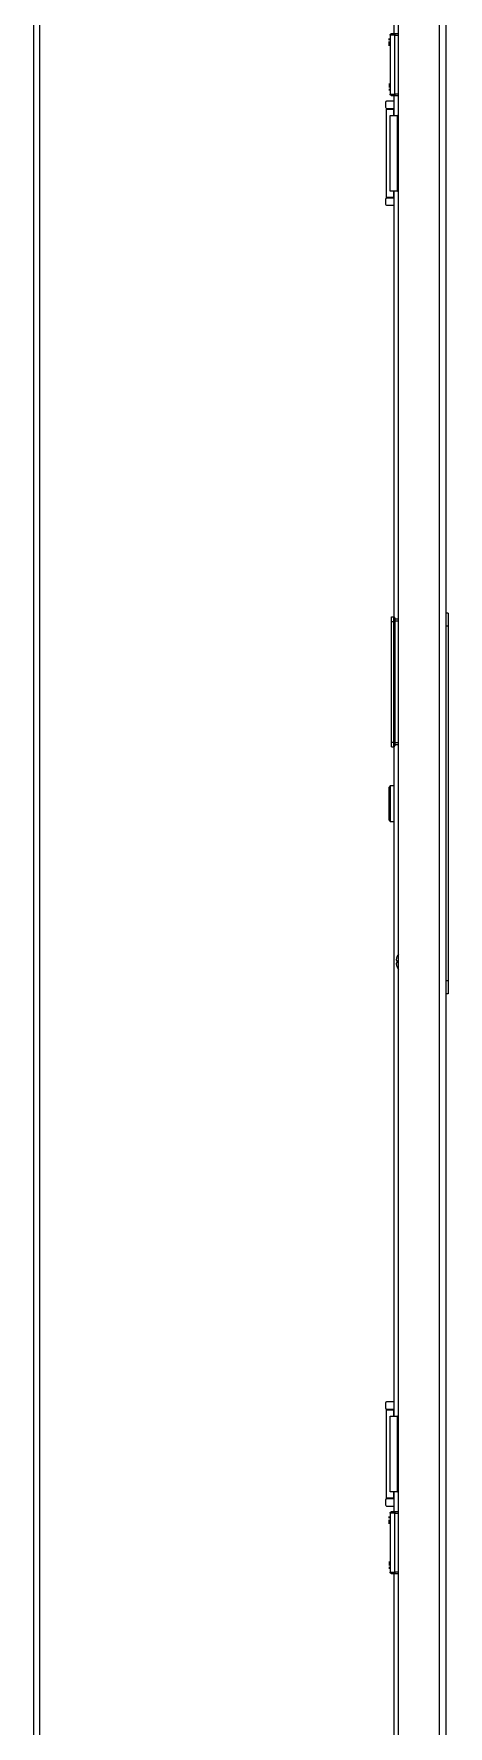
# Model space of a CAD drawing. Header units: millimetres. Extents: x -469 to 1511, y -1228 to 1043.
# Drawn here: x 343 to 518, y -513 to 203 of the extents above; entities that cross this region are included whole.
import ezdxf

# ---------------------------------------------------------------- set-up
doc = ezdxf.new("R2010")
doc.units = ezdxf.units.MM

msp = doc.modelspace()

# ---------------------------------------------------------------- linework, layer by layer
at = {"color": 8, "linetype": 'Continuous', "lineweight": 18}
for p, q in [((343.01, -1097.38), (343.01, 852.42)), ((514.67, -1099.98), (514.67, 855.02)), ((495.67, 177.52), (495.67, 202.52)), ((495.67, 202.52), (497.27, 202.52)), ((497.27, 177.52), (495.67, 177.52)), ((495.22, 171.22), (495.22, 171.52)), ((495.22, 168.52), (495.22, 171.22)), ((496.77, 136.52), (496.77, 168.52)), ((495.22, 133.82), (495.22, 136.52)), ((495.22, 133.52), (495.22, 133.82)), ((494.37, -45.48), (495.27, -45.48)), ((495.27, -45.48), (495.27, -43.48)), ((495.27, -45.48), (495.67, -45.48)), ((495.27, -96.48), (495.27, -45.48)), ((497.27, -45.28), (495.67, -45.28)), ((518.27, -47.48), (517.27, -47.48)), ((494.37, -96.48), (495.27, -96.48)), ((495.27, -96.48), (495.67, -96.48)), ((495.27, -98.48), (495.27, -96.48)), ((495.67, -96.68), (497.27, -96.68)), ((518.27, -197.48), (517.27, -197.48)), ((495.22, -378.78), (495.22, -378.48)), ((495.22, -381.48), (495.22, -378.78)), ((496.77, -413.48), (496.77, -381.48)), ((495.22, -416.18), (495.22, -413.48)), ((495.22, -416.48), (495.22, -416.18)), ((495.67, -447.48), (495.67, -422.48)), ((495.67, -422.48), (497.27, -422.48)), ((497.27, -447.48), (495.67, -447.48))]:
    msp.add_line(p, q, dxfattribs=at)
at = {"color": 7, "linetype": 'Continuous', "lineweight": 25}
for p, q in [((345.61, -1099.98), (345.61, 855.02)), ((497.27, -1099.98), (497.27, 855.02)), ((517.27, 852.42), (517.27, -44.98)), ((495.27, 711.52), (495.27, 203.02)), ((493.67, 202.52), (493.67, 177.52)), ((497.27, 203.02), (495.67, 203.02)), ((491.72, 174.02), (491.72, 172.02)), ((495.27, 174.52), (492.22, 174.52)), ((495.27, 177.02), (495.27, 168.52)), ((495.67, 177.02), (497.27, 177.02)), ((492.22, 171.52), (495.27, 171.52)), ((492.22, 171.52), (492.22, 171.22)), ((492.22, 133.82), (492.22, 171.22)), ((492.22, 171.22), (495.22, 171.22)), ((493.77, 136.52), (493.77, 168.52)), ((493.77, 168.52), (496.77, 168.52)), ((494.72, 171.52), (494.72, 171.22)), ((495.22, 171.22), (495.27, 171.22)), ((497.27, 168.52), (496.77, 168.52)), ((496.77, 136.52), (493.77, 136.52)), ((495.27, 136.52), (495.27, -43.48)), ((496.77, 136.52), (497.27, 136.52)), ((491.72, 133.02), (491.72, 131.02)), ((495.22, 133.82), (492.22, 133.82)), ((492.22, 133.82), (492.22, 133.52)), ((495.27, 133.52), (492.22, 133.52)), ((492.22, 130.52), (495.27, 130.52)), ((494.72, 133.82), (494.72, 133.52)), ((495.27, 133.82), (495.22, 133.82)), ((518.27, -41.98), (517.27, -41.98)), ((494.37, -43.48), (495.27, -43.48)), ((494.37, -45.48), (494.37, -43.48)), ((494.37, -96.48), (494.37, -45.48)), ((495.67, -43.88), (495.67, -45.48)), ((495.67, -44.28), (497.27, -44.28)), ((495.67, -45.48), (495.67, -96.48)), ((517.27, -44.98), (517.27, -47.48)), ((517.27, -47.48), (517.27, -197.48)), ((518.27, -47.48), (518.27, -197.48)), ((494.37, -98.48), (494.37, -96.48)), ((494.37, -98.48), (495.27, -98.48)), ((495.27, -98.48), (495.27, -381.48)), ((495.67, -96.48), (495.67, -98.08)), ((497.27, -97.68), (495.67, -97.68)), ((493.77, -114.98), (493.27, -115.48)), ((493.27, -122.48), (493.27, -115.48)), ((495.27, -114.98), (493.77, -114.98)), ((493.77, -114.98), (493.77, -122.48)), ((493.27, -129.48), (493.27, -122.48)), ((493.77, -122.48), (493.77, -129.98)), ((493.27, -129.48), (493.77, -129.98)), ((493.77, -129.98), (495.27, -129.98)), ((496.25, -188.7), (496.56, -188.78)), ((496.56, -189.88), (496.25, -189.96)), ((496.56, -187.33), (496.56, -187.41)), ((496.56, -188.78), (496.56, -189.88)), ((496.56, -191.25), (496.56, -191.33)), ((517.27, -197.48), (517.27, -199.98)), ((517.27, -199.98), (517.27, -1097.38)), ((518.27, -202.98), (517.27, -202.98)), ((491.72, -375.98), (491.72, -377.98)), ((495.27, -375.48), (492.22, -375.48)), ((492.22, -378.48), (495.27, -378.48)), ((492.22, -378.48), (492.22, -378.78)), ((492.22, -416.18), (492.22, -378.78)), ((492.22, -378.78), (495.22, -378.78)), ((494.72, -378.48), (494.72, -378.78)), ((495.22, -378.78), (495.27, -378.78)), ((493.77, -413.48), (493.77, -381.48)), ((493.77, -381.48), (496.77, -381.48)), ((497.27, -381.48), (496.77, -381.48)), ((496.77, -413.48), (493.77, -413.48)), ((495.27, -413.48), (495.27, -421.98)), ((496.77, -413.48), (497.27, -413.48)), ((491.72, -416.98), (491.72, -418.98)), ((495.22, -416.18), (492.22, -416.18)), ((492.22, -416.18), (492.22, -416.48)), ((495.27, -416.48), (492.22, -416.48)), ((492.22, -419.48), (495.27, -419.48)), ((494.72, -416.18), (494.72, -416.48)), ((495.27, -416.18), (495.22, -416.18)), ((497.27, -421.98), (495.67, -421.98)), ((493.67, -422.48), (493.67, -447.48)), ((495.27, -447.98), (495.27, -956.48)), ((495.67, -447.98), (497.27, -447.98))]:
    msp.add_line(p, q, dxfattribs=at)
for centre, radius, start, end in [((492.22, 174.02), 0.5, 90, 180), ((492.22, 172.02), 0.5, 180, 270), ((492.22, 133.02), 0.5, 90, 180), ((492.22, 131.02), 0.5, 180, 270), ((495.27, -43.88), 0.4, 0, 90), ((495.27, -98.08), 0.4, 270, 0), ((501.66, -189.32), 5.45, 159.42245, 173.41237), ((501.66, -189.33), 5.45, 186.58763, 200.57755), ((501.52, -189.33), 5.35, 142.60007, 158.09132), ((501.52, -189.33), 5.35, 201.90868, 217.39993), ((492.22, -375.98), 0.5, 90, 180), ((492.22, -377.98), 0.5, 180, 270), ((492.22, -416.98), 0.5, 90, 180), ((492.22, -418.98), 0.5, 180, 270)]:
    msp.add_arc(centre, radius, start, end, dxfattribs=at)
for points, knots in [([(493.37, 200.52), (493.37, 200.58), (493.37, 200.66), (493.37, 200.75), (493.37, 200.84), (493.37, 200.97), (493.37, 201), (493.37, 201.02)], [0, 0, 0, 0, 0.124693, 0.187182, 0.249773, 0.500039, 1, 1, 1, 1]), ([(493.37, 200.32), (493.37, 200.32), (493.37, 200.32), (493.37, 200.33), (493.37, 200.34), (493.37, 200.37), (493.37, 200.41), (493.37, 200.45), (493.37, 200.49), (493.37, 200.51), (493.37, 200.52)], [0, 0, 0, 0, 0.128825, 0.180169, 0.243397, 0.36986, 0.499864, 0.749649, 0.843476, 1, 1, 1, 1]), ([(493.37, 198.81), (493.37, 198.88), (493.37, 199.04), (493.37, 199.26), (493.37, 199.44), (493.37, 199.6), (493.37, 199.71), (493.37, 199.72), (493.37, 199.73)], [0, 0, 0, 0, 0.125049, 0.249886, 0.370856, 0.49982, 0.749609, 1, 1, 1, 1]), ([(493.37, 197.96), (493.37, 197.97), (493.37, 197.98), (493.37, 198.07), (493.37, 198.16), (493.37, 198.29), (493.37, 198.5), (493.37, 198.68), (493.37, 198.81)], [0, 0, 0, 0, 0.25007, 0.379181, 0.500499, 0.62417, 0.750842, 1, 1, 1, 1]), ([(493.37, 182.08), (493.37, 182.07), (493.37, 182.06), (493.37, 181.98), (493.37, 181.88), (493.37, 181.75), (493.37, 181.54), (493.37, 181.36), (493.37, 181.24)], [0, 0, 0, 0, 0.2500695, 0.3795588, 0.5004992, 0.6245563, 0.7508428, 1, 1, 1, 1]), ([(493.37, 181.24), (493.37, 181.2), (493.37, 181.12), (493.37, 180.96), (493.37, 180.78), (493.37, 180.6), (493.37, 180.44), (493.37, 180.33), (493.37, 180.32), (493.37, 180.32)], [0, 0, 0, 0, 0.062637, 0.125278, 0.250072, 0.374841, 0.499994, 0.749696, 1, 1, 1, 1]), ([(493.37, 179.73), (493.37, 179.73), (493.37, 179.72), (493.37, 179.71), (493.37, 179.7), (493.37, 179.68), (493.37, 179.62), (493.37, 179.56), (493.37, 179.52)], [0, 0, 0, 0, 0.13107, 0.182437, 0.243796, 0.371388, 0.500442, 1, 1, 1, 1]), ([(493.37, 179.52), (493.37, 179.49), (493.37, 179.44), (493.37, 179.36), (493.37, 179.29), (493.37, 179.2), (493.37, 179.07), (493.37, 179.04), (493.37, 179.02)], [0, 0, 0, 0, 0.062686, 0.125173, 0.187628, 0.250185, 0.500314, 1, 1, 1, 1]), ([(518.27, -41.98), (518.27, -42.04), (518.27, -42.16), (518.27, -43.11), (518.27, -44.51), (518.27, -46.05), (518.27, -47.07), (518.27, -47.48)], [0, 0, 0, 0, 0.214694, 0.429388, 0.644082, 0.858775, 1, 1, 1, 1]), ([(518.27, -197.48), (518.27, -198.1), (518.27, -199.33), (518.27, -200.98), (518.27, -202.23), (518.27, -202.89), (518.27, -202.95), (518.27, -202.98)], [0, 0, 0, 0, 0.21469, 0.42938, 0.644073, 0.858767, 1, 1, 1, 1]), ([(493.37, -424.48), (493.37, -424.42), (493.37, -424.34), (493.37, -424.25), (493.37, -424.16), (493.37, -424.03), (493.37, -424), (493.37, -423.98)], [0, 0, 0, 0, 0.124693, 0.187182, 0.249773, 0.500039, 1, 1, 1, 1]), ([(493.37, -424.68), (493.37, -424.68), (493.37, -424.68), (493.37, -424.67), (493.37, -424.66), (493.37, -424.63), (493.37, -424.59), (493.37, -424.55), (493.37, -424.51), (493.37, -424.49), (493.37, -424.48)], [0, 0, 0, 0, 0.128825, 0.180169, 0.243397, 0.36986, 0.499864, 0.749649, 0.843476, 1, 1, 1, 1]), ([(493.37, -426.19), (493.37, -426.12), (493.37, -425.96), (493.37, -425.74), (493.37, -425.56), (493.37, -425.4), (493.37, -425.29), (493.37, -425.28), (493.37, -425.27)], [0, 0, 0, 0, 0.125049, 0.249886, 0.370856, 0.49982, 0.749609, 1, 1, 1, 1]), ([(493.37, -427.04), (493.37, -427.03), (493.37, -427.02), (493.37, -426.93), (493.37, -426.84), (493.37, -426.71), (493.37, -426.5), (493.37, -426.32), (493.37, -426.19)], [0, 0, 0, 0, 0.25007, 0.379181, 0.500499, 0.62417, 0.750842, 1, 1, 1, 1]), ([(493.37, -442.92), (493.37, -442.93), (493.37, -442.94), (493.37, -443.02), (493.37, -443.12), (493.37, -443.25), (493.37, -443.46), (493.37, -443.64), (493.37, -443.76)], [0, 0, 0, 0, 0.2500695, 0.3795588, 0.5004992, 0.6245563, 0.7508428, 1, 1, 1, 1]), ([(493.37, -443.76), (493.37, -443.8), (493.37, -443.88), (493.37, -444.04), (493.37, -444.22), (493.37, -444.4), (493.37, -444.56), (493.37, -444.67), (493.37, -444.68), (493.37, -444.68)], [0, 0, 0, 0, 0.062637, 0.125278, 0.250072, 0.374841, 0.499994, 0.749696, 1, 1, 1, 1]), ([(493.37, -445.27), (493.37, -445.27), (493.37, -445.28), (493.37, -445.29), (493.37, -445.3), (493.37, -445.32), (493.37, -445.38), (493.37, -445.44), (493.37, -445.48)], [0, 0, 0, 0, 0.13107, 0.182437, 0.243796, 0.371388, 0.500442, 1, 1, 1, 1]), ([(493.37, -445.48), (493.37, -445.51), (493.37, -445.56), (493.37, -445.64), (493.37, -445.71), (493.37, -445.8), (493.37, -445.93), (493.37, -445.96), (493.37, -445.98)], [0, 0, 0, 0, 0.062686, 0.125173, 0.187628, 0.250185, 0.500314, 1, 1, 1, 1])]:
    msp.add_open_spline(points, degree=3, knots=knots, dxfattribs=at)
for points in [[(493.67, 202.52), (493.68, 202.59), (493.69, 202.72), (493.81, 202.88), (493.98, 203), (494.11, 203.01), (494.17, 203.02)], [(495.67, 203.02), (495.48, 203.02), (495.08, 203.02), (494.59, 203.02), (494.24, 203.02), (494.19, 203.02), (494.17, 203.02)], [(494.17, 177.02), (494.11, 177.03), (493.98, 177.04), (493.81, 177.16), (493.69, 177.32), (493.68, 177.46), (493.67, 177.52)], [(494.17, 177.02), (494.19, 177.02), (494.24, 177.02), (494.59, 177.02), (495.08, 177.02), (495.48, 177.02), (495.67, 177.02)], [(493.67, -422.48), (493.68, -422.41), (493.69, -422.28), (493.81, -422.12), (493.98, -422), (494.11, -421.99), (494.17, -421.98)], [(495.67, -421.98), (495.48, -421.98), (495.08, -421.98), (494.59, -421.98), (494.24, -421.98), (494.19, -421.98), (494.17, -421.98)], [(494.17, -447.98), (494.11, -447.97), (493.98, -447.96), (493.81, -447.84), (493.69, -447.68), (493.68, -447.54), (493.67, -447.48)], [(494.17, -447.98), (494.19, -447.98), (494.24, -447.98), (494.59, -447.98), (495.08, -447.98), (495.48, -447.98), (495.67, -447.98)]]:
    msp.add_open_spline(points, degree=3, dxfattribs=at)
at = {"color": 8, "linetype": 'Continuous', "lineweight": 18}
for points in [[(495.67, 202.52), (495.41, 202.52), (494.89, 202.52), (494.23, 202.52), (493.76, 202.52), (493.7, 202.52), (493.67, 202.52)], [(495.67, 203.02), (495.67, 203.01), (495.67, 203), (495.67, 202.88), (495.67, 202.72), (495.67, 202.59), (495.67, 202.52)], [(493.67, 177.52), (493.7, 177.52), (493.76, 177.52), (494.23, 177.52), (494.89, 177.52), (495.41, 177.52), (495.67, 177.52)], [(495.67, 177.52), (495.67, 177.46), (495.67, 177.32), (495.67, 177.16), (495.67, 177.04), (495.67, 177.03), (495.67, 177.02)], [(495.67, -421.98), (495.67, -421.99), (495.67, -422), (495.67, -422.12), (495.67, -422.28), (495.67, -422.41), (495.67, -422.48)], [(495.67, -422.48), (495.41, -422.48), (494.89, -422.48), (494.23, -422.48), (493.76, -422.48), (493.7, -422.48), (493.67, -422.48)], [(493.67, -447.48), (493.7, -447.48), (493.76, -447.48), (494.23, -447.48), (494.89, -447.48), (495.41, -447.48), (495.67, -447.48)], [(495.67, -447.48), (495.67, -447.54), (495.67, -447.68), (495.67, -447.84), (495.67, -447.96), (495.67, -447.97), (495.67, -447.98)]]:
    msp.add_open_spline(points, degree=3, dxfattribs=at)

doc.saveas('drawing.dxf')
